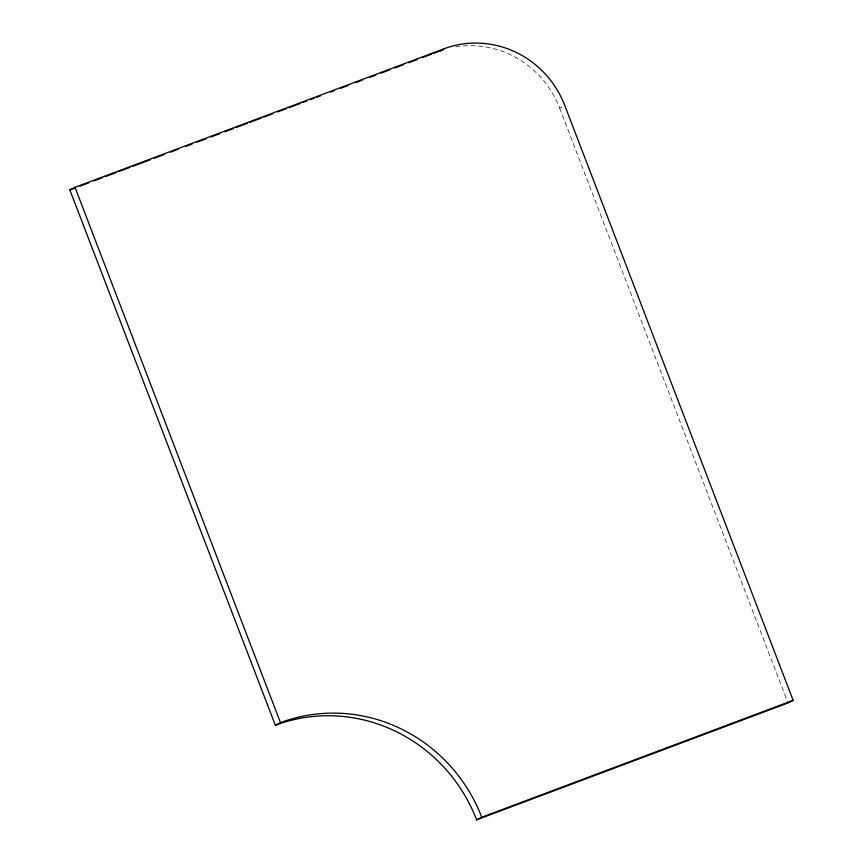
<?xml version="1.0" encoding="UTF-8"?>
<svg xmlns="http://www.w3.org/2000/svg" width="863" height="863" viewBox="0 0 863 863"><rect width="100%" height="100%" fill="white"/><g stroke="black" fill="none" stroke-linecap="round" stroke-linejoin="round"><path stroke-width="0.65" stroke-dasharray="4.32 3.24" d="M455.793 46.893A95.61 92.352 63 0 1 559.677 108.155L564.812 105.534M559.677 108.155L787.52 701.705"/><path stroke-width="1.29" d="M69.86 189.936L74.995 187.314L444.067 48.781A95.61 92.352 63 0 1 564.812 105.534L793.14 700.346L788.005 702.957L476.603 819.85A159.342 153.927 63 0 0 275.351 725.265L69.86 189.936L74.898 188.048M444.067 48.781L438.933 51.402A95.61 92.352 63 0 1 442.73 50.076M275.351 725.265L280.486 722.644A159.342 153.927 63 0 1 481.737 817.229L793.14 700.346M476.603 819.85L481.737 817.229M79.935 186.16L88.749 182.848M93.787 180.95L102.611 177.649M105.124 176.699L116.462 172.438M118.986 171.5L130.324 167.239M132.837 166.3L150.475 159.677M154.25 158.263L164.326 154.477M170.626 152.115L178.188 149.277M185.739 146.44L192.039 144.078M197.077 142.179L205.901 138.867M210.939 136.98L219.752 133.668M224.79 131.78L233.614 128.468M236.128 127.53L247.465 123.269M249.99 122.319L261.316 118.069M263.841 117.12L272.654 113.808M277.692 111.92L286.516 108.609M289.029 107.67L300.367 103.409M302.891 102.47L306.667 101.047M310.443 99.633L314.229 98.209M316.743 97.26L320.518 95.847M330.605 92.061L334.38 90.647M340.68 88.285L348.231 85.448M355.793 82.611L362.093 80.248M369.644 77.411L375.944 75.038M380.982 73.15L389.806 69.838M394.844 67.95L403.657 64.639M408.695 62.751L417.519 59.439M422.557 57.551L431.371 54.24M433.884 53.29L437.67 51.877M74.995 187.314L280.486 722.644"/></g></svg>
